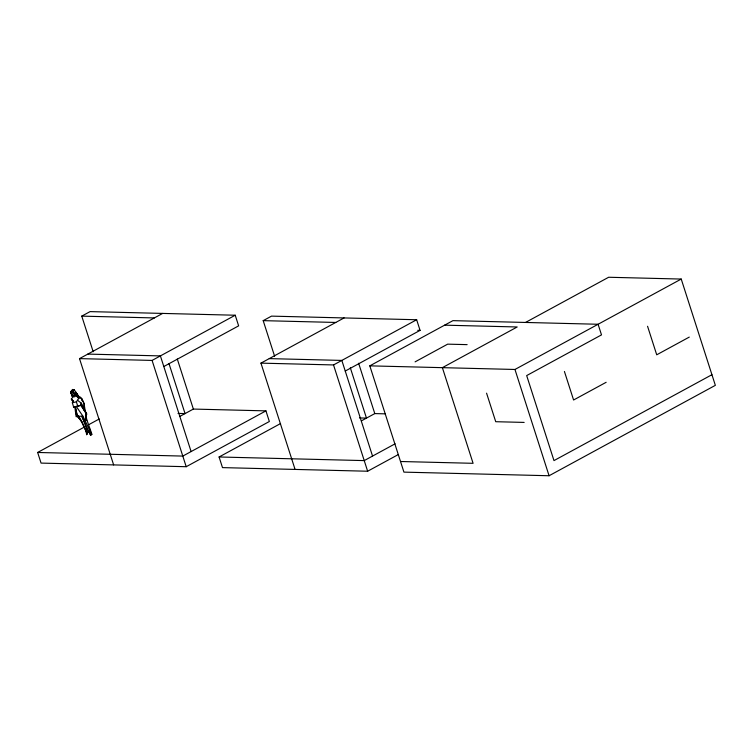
<?xml version="1.0" encoding="UTF-8"?>
<svg xmlns="http://www.w3.org/2000/svg" width="753" height="753" viewBox="0 0 753 753"><rect width="100%" height="100%" fill="white"/><g stroke="black" fill="none" stroke-linecap="round" stroke-linejoin="round"><path stroke-width="1.13" d="M91.847 434.396L85.418 421.398L85.635 414.771C86.972 421.586 89.936 427.713 91.847 434.396L90.642 435.366L81.776 416.475M77.55 400.332L81.173 403.024L81.042 405.462L73.643 407.1L72.344 402.789L76.373 401.82L78.707 398.478L80.562 397.33L84.345 403.796L84.59 410.291C84.873 403.486 82.453 395.513 74.481 395.052L73.06 392.068L74.368 390.11L72.646 389.461L70.537 391.852L72.316 396.398L74.688 396.803L75.94 395.494L76.411 392.68L74.368 390.11M81.042 405.462L81.173 403.024L84.289 408.267L80.948 405.189L73.643 407.1M85.588 428.561L86.849 433.022L86.661 434.66L89.023 430.678M72.316 396.398L73.06 392.068L70.537 391.852L72.316 396.398L74.481 395.052M72.344 402.789L72.872 401.038L71.328 399.015L73.549 396.351M70.933 393.555L72.646 389.461L74.246 390.092L72.09 390.487M88.299 431.46L86.849 433.022L82.425 422.631L77.568 416.381L78.039 415.807M85.418 415.515L86.717 414.094L80.948 405.189L84.684 409.754L86.717 414.094M78.651 397.631L77.672 395.843L75.94 395.494L75.639 393.358L76.411 392.68L75.479 393.292L75.94 395.494L78.707 398.478M93.184 351.717L81.757 316.128L90.078 311.61L235.218 315.225L238.635 325.851L163.815 366.532M113.637 464.902L79.507 358.616L162.648 313.417M79.507 358.616L152.087 360.423L235.218 315.225M274.619 356.235L263.192 320.646L271.513 316.128L416.654 319.743L420.07 330.369L345.251 371.05M180.014 416.324L193.361 409.067L265.931 410.874L269.348 421.511L186.207 466.709L41.067 463.095L37.65 452.468L84.863 426.791M88.967 424.56L99.236 418.979M295.072 469.42L260.943 363.134L344.083 317.935M260.943 363.134L333.523 364.941L416.654 319.743M265.931 410.874L182.8 456.083L37.65 452.468M525.519 322.453L608.65 277.255L681.23 279.062L715.35 385.338L549.078 475.745L403.928 472.131L369.808 365.854L452.939 320.646L598.089 324.261L601.506 334.887L526.676 375.578L553.982 460.601L711.933 374.712M398.431 454.492L367.643 471.227L222.493 467.613L219.085 456.986L280.587 423.544M415.091 361.864L447.659 344.149L467.142 344.639M361.365 420.889L374.796 413.585L385.329 413.849M369.808 365.854L514.958 369.469L681.23 279.062M395.09 443.818L364.236 460.601L219.085 456.986M606.156 382.298L573.588 400.003L564.421 371.474M689.287 337.09L656.72 354.804L647.561 326.265M86.849 433.022L80.938 420.56L77.568 416.381L82.877 416.136L85.418 421.398M77.465 416.569L75.206 406.573L77.465 416.569L78.961 416.531L77.568 416.381M88.289 430.951L89.748 430.5L90.642 435.366L89.814 432.702M77.587 416.531L76.138 416.682L74.763 406.413M81.757 316.128L154.337 317.935M263.192 320.646L335.772 322.453M444.628 325.164L517.198 326.971L442.378 367.662L473.091 463.311L400.521 461.504M417.727 330.313L420.07 330.369M87.828 354.098L160.398 355.905L191.111 451.565M269.263 358.616L341.834 360.423L372.547 456.083M178.019 413.416L185.05 413.595L168.973 363.539M359.454 417.934L366.476 418.113L350.314 367.765M524.163 422.414L495.728 421.708L486.57 393.17M85.776 420.315L86.699 420.419M75.479 393.292L77.239 393.631L78.764 397.556M72.872 401.038L73.399 401.198M75.639 393.358L73.06 392.068L75.94 395.494M72.985 400.643L71.328 399.015L73.069 401.622M76.439 406.686L82.877 416.136M80.948 405.189L86.557 414.254M78.538 415.863L82.425 422.631M76.495 413.002L75.469 411.129L76.524 414.865M89.391 428.485L90.219 430.471M82.566 405.923L84.308 410.225M514.958 369.469L549.078 475.745M358.626 363.247L374.796 413.585M333.523 364.941L367.643 471.227M177.294 359.021L193.361 409.067M152.087 360.423L186.207 466.709M76.373 401.82L77.898 406.592M82.162 416.381L87.047 430.095L86.661 434.66L85.898 430.283M78.265 397.697L77.239 393.631L77.672 395.843M81.889 398.553L82.086 400.652M84.345 403.796L84.684 410.234M85.635 414.771L85.748 419.205"/></g></svg>
